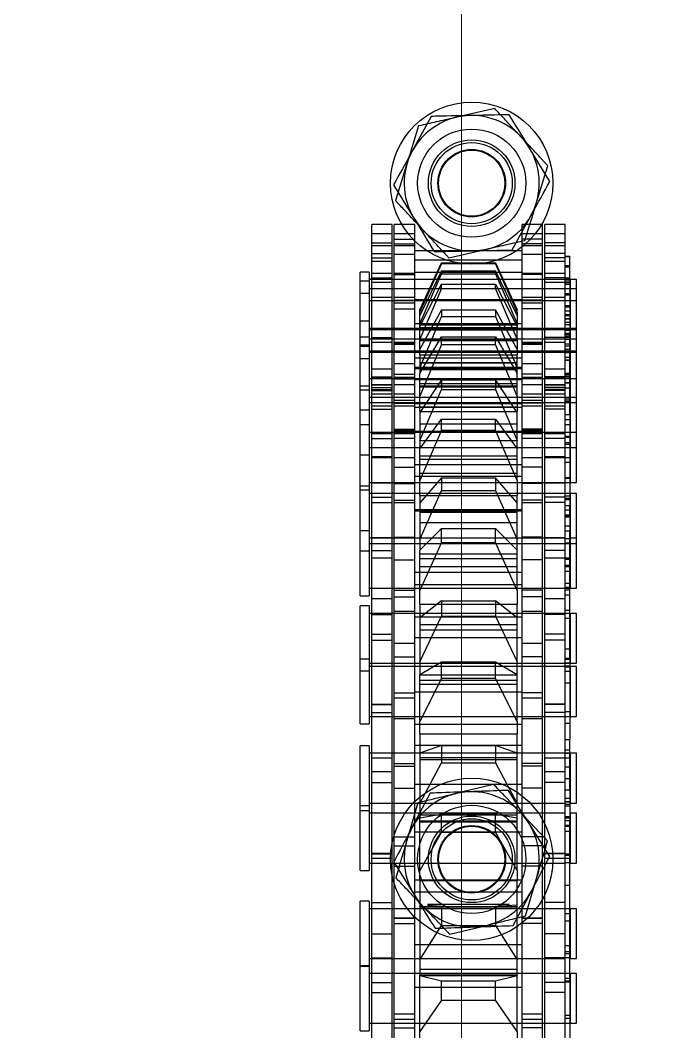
# Model space of a CAD drawing. Header units: metres. Extents: x 0 to 63075, y 0 to 44550.
# Drawn here: x 14536.9 to 14584.9, y 28958.5 to 29033.3 of the extents above; entities that cross this region are included whole.
import ezdxf

# ---------------------------------------------------------------- set-up
doc = ezdxf.new("R2010")
doc.units = ezdxf.units.M
doc.header["$LTSCALE"] = 75
for name, pattern in [('CENTER2', [28.575, 19.05, -3.175, 3.175, -3.175]), ('CENTERX2', [101.6, 63.5, -12.7, 12.7, -12.7]), ('HIDDEN2', [4.7625, 3.175, -1.5875])]:
    doc.linetypes.add(name, pattern=pattern)
for name, color, linetype in [('SC1', 7, 'CENTER2'), ('SDM', 7, 'Continuous'), ('SL1', 8, 'Continuous'), ('SL4', 4, 'Continuous'), ('ST1', 7, 'HIDDEN2')]:
    doc.layers.add(name, color=color, linetype=linetype)

# ---------------------------------------------------------------- blocks, each defined once
blk = doc.blocks.new('A$C29c634ac')
at = {"layer": 'SL1'}
for radius, start, end in [(1821.5, 111.633291, 68.366709), (1758, 110.233541, 69.766459), (1758, 110.234334, 69.765666), (1750, 110.330114, 69.669886)]:
    blk.add_arc((6310.008, 7583.117), radius, start, end, dxfattribs=at)
blk = doc.blocks.new('A$Ca53c419a')
at = {"layer": 'SL4'}
for p, q in [((4541.27, 246.53), (4538.823, 244.999)), ((4591.354, 246.532), (4588.885, 245.037)), ((4546.37, 243.822), (4543.82, 245.176)), ((4596.413, 243.751), (4593.884, 245.142)), ((4536.58, 237.698), (4539.13, 236.344)), ((4586.537, 237.769), (4589.066, 236.378)), ((4541.68, 234.99), (4544.127, 236.521)), ((4591.596, 234.988), (4594.065, 236.483))]:
    blk.add_line(p, q, dxfattribs=at)
for centre, start, end in [((4541.475, 240.76), 62.03191, 122.03191), ((4591.475, 240.76), 61.20288, 121.20288), ((4541.475, 240.76), 122.03191, 182.03191), ((4541.475, 240.76), 2.03191, 62.03191), ((4591.475, 240.76), 121.20288, 181.20288), ((4591.475, 240.76), 1.20288, 61.20288), ((4541.475, 240.76), 302.03191, 2.03191), ((4591.475, 240.76), 301.20288, 1.20288), ((4541.475, 240.76), 182.03191, 242.03191), ((4591.475, 240.76), 181.20288, 241.20288), ((4541.475, 240.76), 242.03191, 302.03191), ((4591.475, 240.76), 241.20288, 301.20288)]:
    blk.add_arc(centre, 5, start, end, dxfattribs=at)
for points, knots in [([(4543.82, 245.176), (4543.759, 245.208), (4542.898, 245.665), (4542.055, 246.113), (4541.27, 246.53)], [0, 0, 0, 0, 0.070201, 1, 1, 1, 1]), ([(4593.884, 245.142), (4593.824, 245.175), (4592.969, 245.644), (4592.132, 246.104), (4591.354, 246.532)], [0, 0, 0, 0, 0.070201, 1, 1, 1, 1]), ([(4538.823, 244.999), (4538.765, 244.962), (4537.939, 244.445), (4537.129, 243.939), (4536.376, 243.468)], [0, 0, 0, 0, 0.070201, 1, 1, 1, 1]), ([(4588.885, 245.037), (4588.826, 245.001), (4587.992, 244.496), (4587.175, 244.001), (4586.416, 243.541)], [0, 0, 0, 0, 0.070201, 1, 1, 1, 1]), ([(4536.376, 243.468), (4536.383, 243.269), (4536.416, 242.33), (4536.451, 241.353), (4536.478, 240.583)], [0, 0, 0, 0, 0.211001, 1, 1, 1, 1]), ([(4546.472, 240.937), (4546.445, 241.708), (4546.41, 242.685), (4546.377, 243.624), (4546.37, 243.822)], [0, 0, 0, 0, 0.788999, 1, 1, 1, 1]), ([(4586.416, 243.541), (4586.42, 243.343), (4586.439, 242.403), (4586.46, 241.426), (4586.476, 240.655)], [0, 0, 0, 0, 0.2110008, 1, 1, 1, 1]), ([(4596.474, 240.865), (4596.458, 241.636), (4596.437, 242.613), (4596.417, 243.553), (4596.413, 243.751)], [0, 0, 0, 0, 0.788999, 1, 1, 1, 1]), ([(4546.574, 238.052), (4546.548, 238.783), (4546.515, 239.735), (4546.48, 240.711), (4546.472, 240.937)], [0, 0, 0, 0, 0.768151, 1, 1, 1, 1]), ([(4596.534, 237.979), (4596.519, 238.71), (4596.499, 239.662), (4596.479, 240.639), (4596.474, 240.865)], [0, 0, 0, 0, 0.768151, 1, 1, 1, 1]), ([(4536.478, 240.583), (4536.486, 240.356), (4536.521, 239.38), (4536.555, 238.429), (4536.58, 237.698)], [0, 0, 0, 0, 0.231849, 1, 1, 1, 1]), ([(4586.476, 240.655), (4586.481, 240.429), (4586.501, 239.452), (4586.521, 238.5), (4586.537, 237.769)], [0, 0, 0, 0, 0.231849, 1, 1, 1, 1]), ([(4544.127, 236.521), (4544.185, 236.558), (4545.011, 237.075), (4545.821, 237.581), (4546.574, 238.052)], [0, 0, 0, 0, 0.070201, 1, 1, 1, 1]), ([(4594.065, 236.483), (4594.124, 236.519), (4594.958, 237.024), (4595.775, 237.519), (4596.534, 237.979)], [0, 0, 0, 0, 0.070201, 1, 1, 1, 1]), ([(4589.066, 236.378), (4589.126, 236.345), (4589.981, 235.876), (4590.818, 235.416), (4591.596, 234.988)], [0, 0, 0, 0, 0.070201, 1, 1, 1, 1]), ([(4539.13, 236.344), (4539.191, 236.312), (4540.052, 235.855), (4540.895, 235.407), (4541.68, 234.99)], [0, 0, 0, 0, 0.070201, 1, 1, 1, 1])]:
    blk.add_open_spline(points, degree=3, knots=knots, dxfattribs=at)
at = {"layer": 'ST1'}
for p, q in [((4528.798, 249), (4533.595, 249)), ((4528.798, 249), (4528.798, 248.342)), ((4533.595, 248.342), (4528.798, 248.342)), ((4529.352, 248.342), (4529.352, 233.843)), ((4533.042, 233.843), (4533.042, 248.342)), ((4533.585, 249), (4533.585, 248.342)), ((4533.595, 249), (4538.382, 249)), ((4533.595, 248.342), (4533.595, 249)), ((4538.382, 248.342), (4533.595, 248.342)), ((4534.138, 248.342), (4534.138, 233.843)), ((4537.828, 233.843), (4537.828, 248.342)), ((4538.382, 248.342), (4538.382, 249)), ((4540.646, 249), (4545.443, 249)), ((4540.646, 249), (4540.646, 248.342)), ((4545.443, 248.342), (4540.646, 248.342)), ((4541.2, 248.342), (4541.2, 233.843)), ((4544.89, 233.843), (4544.89, 248.342)), ((4545.078, 249), (4545.078, 248.342)), ((4545.443, 249), (4549.875, 249)), ((4545.443, 248.342), (4545.443, 249)), ((4549.875, 248.342), (4545.443, 248.342)), ((4545.632, 248.342), (4545.632, 233.843)), ((4549.322, 233.843), (4549.322, 248.342)), ((4549.875, 248.342), (4549.875, 249)), ((4551.487, 249), (4556.284, 249)), ((4551.487, 249), (4551.487, 248.342)), ((4556.284, 248.342), (4551.487, 248.342)), ((4552.041, 248.342), (4552.041, 233.843)), ((4555.422, 249), (4555.422, 248.342)), ((4555.731, 233.843), (4555.731, 248.342)), ((4555.975, 248.342), (4555.975, 233.843)), ((4556.284, 249), (4560.219, 249)), ((4556.284, 248.342), (4556.284, 249)), ((4560.219, 248.342), (4556.284, 248.342)), ((4559.665, 233.843), (4559.665, 248.342)), ((4560.219, 248.342), (4560.219, 249)), ((4560.973, 249), (4565.77, 249)), ((4560.973, 249), (4560.973, 248.342)), ((4565.77, 248.342), (4560.973, 248.342)), ((4561.526, 248.342), (4561.526, 233.843)), ((4564.284, 249), (4564.284, 248.342)), ((4564.837, 248.342), (4564.837, 233.843)), ((4565.216, 233.843), (4565.216, 248.342)), ((4565.77, 249), (4568.798, 249)), ((4565.77, 248.342), (4565.77, 249)), ((4568.798, 248.342), (4565.77, 248.342)), ((4568.527, 233.843), (4568.527, 248.342)), ((4568.798, 249), (4573.595, 249)), ((4568.798, 249), (4568.798, 248.342)), ((4573.595, 248.342), (4568.798, 248.342)), ((4569.081, 248.342), (4569.081, 249)), ((4569.351, 248.342), (4569.351, 233.843)), ((4571.379, 249), (4571.379, 248.342)), ((4571.932, 248.342), (4571.932, 233.843)), ((4573.041, 233.843), (4573.041, 248.342)), ((4573.595, 249), (4574.711, 249)), ((4573.595, 248.342), (4573.595, 249)), ((4574.711, 248.342), (4573.595, 248.342)), ((4574.711, 249), (4579.508, 249)), ((4574.711, 249), (4574.711, 248.342)), ((4579.508, 248.342), (4574.711, 248.342)), ((4575.264, 248.342), (4575.264, 233.843)), ((4575.622, 233.843), (4575.622, 248.342)), ((4576.176, 248.342), (4576.176, 249)), ((4576.479, 249), (4576.479, 248.342)), ((4577.033, 248.342), (4577.033, 233.843)), ((4578.522, 249), (4578.522, 248.342)), ((4578.954, 233.843), (4578.954, 248.342)), ((4579.076, 248.342), (4579.076, 233.843)), ((4579.421, 249), (4579.421, 248.342)), ((4579.508, 249), (4583.319, 249)), ((4579.508, 248.342), (4579.508, 249)), ((4583.319, 248.342), (4579.508, 248.342)), ((4579.974, 248.342), (4579.974, 233.843)), ((4580.109, 249), (4580.109, 248.342)), ((4580.663, 248.342), (4580.663, 233.843)), ((4580.723, 233.843), (4580.723, 248.342)), ((4581.276, 248.342), (4581.276, 249)), ((4582.766, 233.843), (4582.766, 248.342)), ((4583.319, 249), (4584.906, 249)), ((4583.319, 248.342), (4583.319, 249)), ((4584.906, 248.342), (4583.319, 248.342)), ((4583.664, 233.843), (4583.664, 248.342)), ((4584.218, 248.342), (4584.218, 249)), ((4584.353, 233.843), (4584.353, 248.342)), ((4584.906, 248.342), (4584.906, 249)), ((4525.277, 248.157), (4535.958, 248.157)), ((4529.352, 248.157), (4529.352, 246.637)), ((4531.631, 248.157), (4531.631, 246.637)), ((4532.359, 248.157), (4532.359, 246.637)), ((4533.042, 246.637), (4533.042, 248.157)), ((4534.138, 248.157), (4534.138, 246.637)), ((4534.199, 248.157), (4534.199, 246.637)), ((4535.958, 248.157), (4535.958, 246.637)), ((4535.958, 248.157), (4541.882, 248.157)), ((4537.828, 246.637), (4537.828, 248.157)), ((4538.283, 248.157), (4538.283, 246.637)), ((4541.2, 248.157), (4541.2, 246.637)), ((4541.557, 248.157), (4541.557, 246.637)), ((4541.882, 248.157), (4541.882, 246.637)), ((4541.882, 248.157), (4548.965, 248.157)), ((4541.903, 246.637), (4541.903, 248.157)), ((4544.89, 246.637), (4544.89, 248.157)), ((4545.632, 248.157), (4545.632, 246.637)), ((4547.164, 248.157), (4547.164, 246.637)), ((4547.966, 248.157), (4547.966, 246.637)), ((4548.965, 248.157), (4559.579, 248.157)), ((4548.965, 246.637), (4548.965, 248.157)), ((4549.322, 246.637), (4549.322, 248.157)), ((4552.041, 248.157), (4552.041, 246.637)), ((4552.335, 248.157), (4552.335, 246.637)), ((4552.934, 248.157), (4552.934, 246.637)), ((4552.962, 248.157), (4552.962, 246.637)), ((4555.731, 246.637), (4555.731, 248.157)), ((4555.975, 248.157), (4555.975, 246.637)), ((4557.677, 248.157), (4557.677, 246.637)), ((4558.134, 248.157), (4558.134, 246.637)), ((4559.579, 248.157), (4559.579, 246.637)), ((4559.579, 248.157), (4564.322, 248.157)), ((4559.665, 246.637), (4559.665, 248.157)), ((4560.762, 248.157), (4560.762, 246.637)), ((4561.526, 248.157), (4561.526, 246.637)), ((4563.74, 246.637), (4563.74, 248.157)), ((4564.312, 248.157), (4564.312, 246.637)), ((4564.322, 248.157), (4564.322, 246.637)), ((4564.322, 248.157), (4569.291, 248.157)), ((4564.837, 248.157), (4564.837, 246.637)), ((4565.216, 246.637), (4565.216, 248.157)), ((4565.276, 248.157), (4565.276, 246.637)), ((4567.86, 248.157), (4567.86, 246.637)), ((4568.253, 248.157), (4568.253, 246.637)), ((4568.527, 246.637), (4568.527, 248.157)), ((4569.291, 248.157), (4577.116, 248.157)), ((4569.291, 246.637), (4569.291, 248.157)), ((4569.351, 248.157), (4569.351, 246.637)), ((4571.189, 248.157), (4571.189, 246.637)), ((4571.209, 248.157), (4571.209, 246.637)), ((4571.229, 246.637), (4571.229, 248.157)), ((4571.932, 248.157), (4571.932, 246.637)), ((4572.6, 248.157), (4572.6, 246.637)), ((4572.958, 248.157), (4572.958, 246.637)), ((4573.041, 246.637), (4573.041, 248.157)), ((4574.753, 248.157), (4574.753, 246.637)), ((4575.001, 248.157), (4575.001, 246.637)), ((4575.264, 248.157), (4575.264, 246.637)), ((4575.622, 246.637), (4575.622, 248.157)), ((4575.899, 248.157), (4575.899, 246.637)), ((4576.148, 248.157), (4576.148, 246.637)), ((4576.223, 248.157), (4576.223, 246.637)), ((4576.36, 248.157), (4576.36, 246.637)), ((4576.547, 246.637), (4576.547, 248.157)), ((4576.588, 248.157), (4576.588, 246.637)), ((4577.033, 248.157), (4577.033, 246.637)), ((4577.077, 248.157), (4577.077, 246.637)), ((4577.096, 248.157), (4577.096, 246.637)), ((4577.116, 248.157), (4580.053, 248.157)), ((4577.116, 246.637), (4577.116, 248.157)), ((4577.154, 248.157), (4577.154, 246.637)), ((4577.719, 246.637), (4577.719, 248.157)), ((4578.954, 246.637), (4578.954, 248.157)), ((4579.076, 248.157), (4579.076, 246.637)), ((4579.697, 246.637), (4579.697, 248.157)), ((4579.974, 248.157), (4579.974, 246.637)), ((4580.053, 248.157), (4580.053, 246.637)), ((4580.053, 248.157), (4583.029, 248.157)), ((4580.663, 248.157), (4580.663, 246.637)), ((4580.723, 246.637), (4580.723, 248.157)), ((4582.766, 246.637), (4582.766, 248.157)), ((4583.029, 248.157), (4586.841, 248.157)), ((4583.029, 246.637), (4583.029, 248.157)), ((4583.664, 246.637), (4583.664, 248.157)), ((4584.15, 248.157), (4584.15, 246.637)), ((4584.353, 246.637), (4584.353, 248.157)), ((4584.474, 248.157), (4584.474, 246.637)), ((4584.798, 246.637), (4584.798, 248.157)), ((4585.709, 248.157), (4585.709, 246.637)), ((4585.945, 248.157), (4585.945, 246.637)), ((4586.275, 248.157), (4586.275, 246.637)), ((4586.841, 248.157), (4587.068, 248.157)), ((4586.841, 246.637), (4586.841, 248.157)), ((4587.068, 248.157), (4587.068, 246.637)), ((4587.068, 248.157), (4588.428, 248.157)), ((4587.739, 246.637), (4587.739, 248.157)), ((4588.428, 246.637), (4588.428, 248.157)), ((4522.779, 246.485), (4529.016, 246.485)), ((4525.277, 246.637), (4535.958, 246.637)), ((4529.016, 246.485), (4529.016, 244.965)), ((4529.016, 246.485), (4537.117, 246.485)), ((4529.352, 246.485), (4529.352, 244.965)), ((4529.63, 244.965), (4529.63, 246.485)), ((4530.063, 246.485), (4530.063, 244.965)), ((4533.042, 244.965), (4533.042, 246.485)), ((4534.138, 246.485), (4534.138, 244.965)), ((4535.958, 246.637), (4541.882, 246.637)), ((4536.731, 246.485), (4536.731, 244.965)), ((4537.117, 244.965), (4537.117, 246.485)), ((4537.125, 246.485), (4548.358, 246.485)), ((4537.125, 246.485), (4537.125, 244.965)), ((4537.828, 244.965), (4537.828, 246.485)), ((4540.983, 246.485), (4540.983, 244.965)), ((4541.2, 246.485), (4541.2, 244.965)), ((4541.882, 246.637), (4548.965, 246.637)), ((4542.478, 246.485), (4542.478, 244.965)), ((4543.152, 246.485), (4543.152, 244.965)), ((4544.89, 244.965), (4544.89, 246.485)), ((4545.632, 246.485), (4545.632, 244.965)), ((4546.729, 246.485), (4546.729, 244.965)), ((4548.358, 246.485), (4548.358, 244.965)), ((4548.358, 246.485), (4553.778, 246.485)), ((4548.573, 246.485), (4548.573, 244.965)), ((4548.965, 246.637), (4559.579, 246.637)), ((4549.322, 244.965), (4549.322, 246.485)), ((4551.9, 246.485), (4551.9, 244.965)), ((4552.041, 246.485), (4552.041, 244.965)), ((4553.397, 244.965), (4553.397, 246.485)), ((4553.778, 246.485), (4553.778, 244.965)), ((4553.778, 246.485), (4559.806, 246.485)), ((4555.731, 244.965), (4555.731, 246.485)), ((4555.975, 246.485), (4555.975, 244.965)), ((4556.457, 246.485), (4556.457, 244.965)), ((4557.451, 246.485), (4557.451, 244.965)), ((4559.579, 246.637), (4564.322, 246.637)), ((4559.665, 244.965), (4559.665, 246.485)), ((4559.806, 246.485), (4569.263, 246.485)), ((4559.806, 244.965), (4559.806, 246.485)), ((4560.888, 246.485), (4560.888, 244.965)), ((4561.392, 246.485), (4561.392, 244.965)), ((4561.526, 246.485), (4561.526, 244.965)), ((4563.615, 246.485), (4563.615, 244.965)), ((4564.322, 246.637), (4569.291, 246.637)), ((4564.837, 246.485), (4564.837, 244.965)), ((4565.216, 244.965), (4565.216, 246.485)), ((4565.304, 246.485), (4565.304, 244.965)), ((4567.857, 246.485), (4567.857, 244.965)), ((4568.046, 246.485), (4568.046, 244.965)), ((4568.527, 244.965), (4568.527, 246.485)), ((4569.263, 246.485), (4569.263, 244.965)), ((4569.263, 246.485), (4573.175, 246.485)), ((4569.291, 246.637), (4577.116, 246.637)), ((4569.351, 246.485), (4569.351, 244.965)), ((4570.477, 246.485), (4570.477, 244.965)), ((4571.189, 246.485), (4571.189, 244.965)), ((4571.932, 246.485), (4571.932, 244.965)), ((4572.602, 244.965), (4572.602, 246.485)), ((4572.958, 246.485), (4572.958, 244.965)), ((4573.027, 246.485), (4573.027, 244.965)), ((4573.041, 244.965), (4573.041, 246.485)), ((4573.096, 244.965), (4573.096, 246.485)), ((4573.175, 246.485), (4573.175, 244.965)), ((4573.175, 246.485), (4577.116, 246.485)), ((4573.296, 246.485), (4573.296, 244.965)), ((4575.001, 246.485), (4575.001, 244.965)), ((4575.202, 246.485), (4575.202, 244.965)), ((4575.264, 246.485), (4575.264, 244.965)), ((4575.403, 244.965), (4575.403, 246.485)), ((4575.622, 244.965), (4575.622, 246.485)), ((4575.899, 246.485), (4575.899, 244.965)), ((4576.588, 246.485), (4576.588, 244.965)), ((4577.002, 246.485), (4577.002, 244.965)), ((4577.033, 246.485), (4577.033, 244.965)), ((4577.116, 246.637), (4580.053, 246.637)), ((4577.116, 246.485), (4583.029, 246.485)), ((4577.116, 244.965), (4577.116, 246.485)), ((4577.346, 246.485), (4577.346, 244.965)), ((4578.105, 244.965), (4578.105, 246.485)), ((4578.954, 244.965), (4578.954, 246.485)), ((4579.076, 246.485), (4579.076, 244.965)), ((4579.56, 246.485), (4579.56, 244.965)), ((4579.628, 246.485), (4579.628, 244.965)), ((4579.697, 244.965), (4579.697, 246.485)), ((4579.974, 246.485), (4579.974, 244.965)), ((4580.053, 246.637), (4583.029, 246.637)), ((4580.663, 246.485), (4580.663, 244.965)), ((4580.723, 244.965), (4580.723, 246.485)), ((4582.179, 246.485), (4582.179, 244.965)), ((4582.628, 246.485), (4582.628, 244.965)), ((4582.766, 244.965), (4582.766, 246.485)), ((4582.828, 246.485), (4582.828, 244.965)), ((4583.029, 246.637), (4586.841, 246.637)), ((4583.029, 246.485), (4584.734, 246.485)), ((4583.029, 244.965), (4583.029, 246.485)), ((4583.664, 244.965), (4583.664, 246.485)), ((4584.353, 244.965), (4584.353, 246.485)), ((4584.734, 246.485), (4584.734, 244.965)), ((4584.734, 246.485), (4586.841, 246.485)), ((4584.798, 244.965), (4584.798, 246.485)), ((4586.222, 246.485), (4586.222, 244.965)), ((4586.841, 246.637), (4587.068, 246.637)), ((4586.841, 246.485), (4588.428, 246.485)), ((4586.841, 244.965), (4586.841, 246.485)), ((4586.981, 246.485), (4586.981, 244.965)), ((4587.068, 246.637), (4588.428, 246.637)), ((4587.325, 246.485), (4587.325, 244.965)), ((4587.739, 244.965), (4587.739, 246.485)), ((4588.428, 244.965), (4588.428, 246.485)), ((4545.651, 244.747), (4542.88, 245.558)), ((4595.708, 244.686), (4592.95, 245.538)), ((4522.779, 244.965), (4529.016, 244.965)), ((4528.147, 244.6), (4528.74, 244.6)), ((4531.055, 243), (4528.74, 244.6)), ((4528.74, 244.6), (4532.898, 244.6)), ((4529.016, 244.965), (4537.117, 244.965)), ((4529.352, 244.965), (4529.352, 237.035)), ((4532.023, 244.965), (4532.023, 237.035)), ((4532.898, 244.6), (4532.499, 243)), ((4532.882, 244.6), (4532.882, 237.4)), ((4532.898, 244.6), (4532.9, 244.6)), ((4539.902, 244.6), (4532.9, 244.6)), ((4532.9, 237.4), (4532.9, 244.6)), ((4533.042, 237.035), (4533.042, 244.965)), ((4533.366, 244.6), (4533.366, 237.4)), ((4534.035, 244.6), (4536.58, 243)), ((4534.138, 244.965), (4534.138, 237.035)), ((4535.157, 237.035), (4535.157, 244.965)), ((4537.125, 244.965), (4548.358, 244.965)), ((4537.828, 237.035), (4537.828, 244.965)), ((4537.965, 244.6), (4537.965, 237.4)), ((4537.982, 244.6), (4537.982, 237.4)), ((4539.085, 244.965), (4539.085, 237.035)), ((4539.902, 244.6), (4539.902, 237.4)), ((4539.902, 244.6), (4540.663, 244.6)), ((4539.943, 237.035), (4539.943, 244.965)), ((4543.48, 243), (4540.663, 244.6)), ((4540.663, 244.6), (4544.545, 244.6)), ((4541.2, 244.965), (4541.2, 237.035)), ((4543.517, 244.965), (4543.517, 237.035)), ((4544.247, 244.6), (4544.247, 237.4)), ((4544.322, 244.6), (4544.322, 237.4)), ((4544.545, 244.6), (4544.741, 243.49)), ((4550.751, 244.6), (4544.545, 244.6)), ((4544.771, 244.6), (4544.771, 237.4)), ((4544.89, 237.035), (4544.89, 244.965)), ((4545.598, 244.6), (4548.606, 243)), ((4545.632, 244.965), (4545.632, 237.035)), ((4547.005, 237.035), (4547.005, 244.965)), ((4548.358, 244.965), (4553.778, 244.965)), ((4548.861, 244.6), (4548.861, 237.4)), ((4549.009, 244.6), (4549.009, 237.4)), ((4549.898, 243), (4549.32, 244.6)), ((4549.322, 237.035), (4549.322, 244.965)), ((4549.926, 244.965), (4549.926, 237.035)), ((4550.751, 244.6), (4550.751, 237.4)), ((4550.751, 244.6), (4551.656, 244.6)), ((4551.437, 237.035), (4551.437, 244.965)), ((4554.883, 243), (4551.656, 244.6)), ((4551.656, 244.6), (4555.137, 244.6)), ((4552.041, 244.965), (4552.041, 237.035)), ((4553.778, 244.965), (4559.806, 244.965)), ((4553.86, 244.965), (4553.86, 237.035)), ((4554.439, 244.6), (4554.439, 237.4)), ((4554.715, 244.6), (4554.715, 237.4)), ((4555.113, 244.6), (4555.113, 237.4)), ((4555.137, 244.6), (4556.092, 243)), ((4560.345, 244.6), (4555.137, 244.6)), ((4555.731, 237.035), (4555.731, 244.965)), ((4555.975, 244.965), (4555.975, 237.035)), ((4556.072, 244.6), (4559.446, 243)), ((4557.846, 237.035), (4557.846, 244.965)), ((4558.435, 244.6), (4558.435, 237.4)), ((4558.836, 244.6), (4558.836, 237.4)), ((4560.582, 243), (4559.342, 244.6)), ((4559.411, 244.965), (4559.411, 237.035)), ((4559.665, 237.035), (4559.665, 244.965)), ((4559.806, 244.965), (4569.263, 244.965)), ((4560.345, 244.6), (4560.345, 237.4)), ((4560.345, 244.6), (4561.366, 244.6)), ((4564.899, 243), (4561.366, 244.6)), ((4561.366, 244.6), (4564.333, 244.6)), ((4561.526, 244.965), (4561.526, 237.035)), ((4561.78, 237.035), (4561.78, 244.965)), ((4562.722, 244.965), (4562.722, 237.035)), ((4563.129, 244.6), (4563.129, 237.4)), ((4563.725, 244.6), (4563.725, 237.4)), ((4564.06, 244.6), (4564.06, 237.4)), ((4564.333, 244.6), (4565.929, 243)), ((4568.376, 244.6), (4564.333, 244.6)), ((4564.837, 244.965), (4564.837, 237.035)), ((4565.12, 244.6), (4568.753, 243)), ((4565.216, 237.035), (4565.216, 244.965)), ((4566.378, 244.6), (4566.378, 237.4)), ((4567.149, 244.6), (4567.149, 237.4)), ((4567.236, 244.965), (4567.236, 237.035)), ((4567.331, 237.035), (4567.331, 244.965)), ((4569.694, 243), (4567.833, 244.6)), ((4568.376, 244.6), (4568.376, 237.4)), ((4568.376, 244.6), (4569.479, 244.6)), ((4568.527, 237.035), (4568.527, 244.965)), ((4569.263, 244.965), (4573.175, 244.965)), ((4569.351, 244.965), (4569.351, 237.035)), ((4573.206, 243), (4569.479, 244.6)), ((4569.479, 244.6), (4571.838, 244.6)), ((4569.817, 244.965), (4569.817, 237.035)), ((4570.037, 244.6), (4570.037, 237.4)), ((4570.642, 237.035), (4570.642, 244.965)), ((4571.063, 244.6), (4571.063, 237.4)), ((4571.325, 244.6), (4571.325, 237.4)), ((4571.838, 244.6), (4574.025, 243)), ((4574.586, 244.6), (4571.838, 244.6)), ((4571.932, 244.965), (4571.932, 237.035)), ((4572.436, 244.6), (4572.436, 237.4)), ((4572.452, 244.6), (4576.226, 243)), ((4573.041, 237.035), (4573.041, 244.965)), ((4573.149, 244.965), (4573.149, 237.035)), ((4573.175, 244.965), (4577.116, 244.965)), ((4573.681, 244.6), (4573.681, 237.4)), ((4576.944, 243), (4574.521, 244.6)), ((4574.586, 244.6), (4574.586, 237.4)), ((4574.586, 244.6), (4575.736, 244.6)), ((4574.918, 244.965), (4574.918, 237.035)), ((4574.943, 244.6), (4574.943, 237.4)), ((4575.156, 237.035), (4575.156, 244.965)), ((4575.264, 244.965), (4575.264, 237.035)), ((4575.622, 237.035), (4575.622, 244.965)), ((4579.536, 243), (4575.736, 244.6)), ((4575.736, 244.6), (4577.411, 244.6)), ((4576.414, 244.6), (4576.414, 237.4)), ((4576.494, 244.6), (4576.494, 237.4)), ((4576.673, 244.6), (4576.673, 237.4)), ((4576.961, 244.965), (4576.961, 237.035)), ((4577.033, 244.965), (4577.033, 237.035)), ((4577.116, 244.965), (4583.029, 244.965)), ((4577.411, 244.6), (4580.117, 243)), ((4578.776, 244.6), (4577.411, 244.6)), ((4577.687, 244.6), (4577.687, 237.4)), ((4577.737, 237.035), (4577.737, 244.965)), ((4577.831, 244.6), (4581.625, 243)), ((4577.859, 244.965), (4577.859, 237.035)), ((4578.183, 244.6), (4578.183, 237.4)), ((4578.22, 244.6), (4578.22, 237.4)), ((4578.548, 244.965), (4578.548, 237.035)), ((4578.776, 244.6), (4578.776, 237.4)), ((4578.776, 244.6), (4579.934, 244.6)), ((4578.954, 237.035), (4578.954, 244.965)), ((4579.076, 244.965), (4579.076, 237.035)), ((4582.097, 243), (4579.19, 244.6)), ((4579.843, 244.6), (4579.843, 237.4)), ((4583.686, 243), (4579.934, 244.6)), ((4579.934, 244.6), (4580.872, 244.6)), ((4579.934, 244.6), (4579.934, 237.4)), ((4579.974, 244.965), (4579.974, 237.035)), ((4580.622, 244.6), (4580.622, 237.4)), ((4580.663, 244.965), (4580.663, 237.035)), ((4580.723, 237.035), (4580.723, 244.965)), ((4580.809, 244.6), (4580.809, 237.4)), ((4580.809, 244.6), (4581.941, 244.6)), ((4580.872, 244.6), (4584.011, 243)), ((4581.002, 244.6), (4581.002, 237.4)), ((4581.069, 237.035), (4581.069, 244.965)), ((4581.085, 244.6), (4584.777, 243)), ((4584.987, 243), (4581.69, 244.6)), ((4585.523, 243), (4581.941, 244.6)), ((4581.941, 244.6), (4582.11, 244.6)), ((4582.11, 244.6), (4585.581, 243)), ((4582.766, 237.035), (4582.766, 244.965)), ((4582.838, 237.035), (4582.838, 244.965)), ((4583.029, 244.965), (4584.734, 244.965)), ((4583.664, 237.035), (4583.664, 244.965)), ((4584.353, 237.035), (4584.353, 244.965)), ((4584.734, 244.965), (4586.841, 244.965)), ((4584.881, 237.035), (4584.881, 244.965)), ((4585.779, 237.035), (4585.779, 244.965)), ((4586.468, 237.035), (4586.468, 244.965)), ((4586.841, 244.965), (4588.428, 244.965)), ((4537.987, 243), (4538.053, 244.036)), ((4538.132, 237.964), (4538.132, 244.036)), ((4544.802, 243.146), (4544.827, 243)), ((4544.83, 238.854), (4544.83, 243.146)), ((4531.055, 243), (4531.055, 239)), ((4531.055, 243), (4532.499, 243)), ((4532.499, 243), (4532.499, 239)), ((4535.934, 242.383), (4536.617, 239.578)), ((4536.58, 243), (4536.58, 239)), ((4537.987, 243), (4536.58, 243)), ((4537.987, 243), (4537.987, 239)), ((4543.48, 243), (4543.48, 239)), ((4543.48, 243), (4544.827, 243)), ((4544.827, 243), (4544.827, 239)), ((4548.606, 243), (4548.606, 239)), ((4549.898, 243), (4548.606, 243)), ((4549.898, 243), (4549.898, 239)), ((4554.883, 243), (4554.883, 239)), ((4554.883, 243), (4556.092, 243)), ((4556.092, 243), (4556.092, 239)), ((4559.446, 243), (4559.446, 239)), ((4560.582, 243), (4559.446, 243)), ((4560.582, 243), (4560.582, 239)), ((4564.899, 243), (4564.899, 239)), ((4564.899, 243), (4565.929, 243)), ((4565.929, 243), (4565.929, 239)), ((4568.753, 243), (4568.753, 239)), ((4569.694, 243), (4568.753, 243)), ((4569.694, 243), (4569.694, 239)), ((4573.206, 243), (4573.206, 239)), ((4573.206, 243), (4574.025, 243)), ((4574.025, 243), (4574.025, 239)), ((4576.944, 243), (4576.226, 243)), ((4576.226, 243), (4576.226, 239)), ((4576.944, 243), (4576.944, 239)), ((4579.536, 243), (4579.536, 239)), ((4579.536, 243), (4580.117, 243)), ((4580.117, 243), (4580.117, 239)), ((4582.097, 243), (4581.625, 243)), ((4581.625, 243), (4581.625, 239)), ((4582.097, 243), (4582.097, 239)), ((4583.686, 243), (4583.686, 239)), ((4583.686, 243), (4584.011, 243)), ((4584.011, 243), (4584.011, 239)), ((4584.987, 243), (4584.777, 243)), ((4584.777, 243), (4584.777, 239)), ((4584.987, 243), (4584.987, 239)), ((4585.523, 243), (4585.523, 239)), ((4585.523, 243), (4585.581, 243)), ((4585.581, 243), (4585.581, 239)), ((4585.958, 242.463), (4586.6, 239.648)), ((4547.016, 239.137), (4546.333, 241.942)), ((4596.992, 239.057), (4596.35, 241.872)), ((4528.74, 237.4), (4531.055, 239)), ((4531.055, 239), (4532.499, 239)), ((4532.499, 239), (4532.898, 237.4)), ((4536.58, 239), (4534.035, 237.4)), ((4537.987, 239), (4536.58, 239)), ((4538.089, 237.4), (4537.987, 239)), ((4540.663, 237.4), (4543.48, 239)), ((4543.48, 239), (4544.827, 239)), ((4544.827, 239), (4544.802, 238.854)), ((4548.606, 239), (4545.598, 237.4)), ((4549.898, 239), (4548.606, 239)), ((4549.32, 237.4), (4549.898, 239)), ((4551.656, 237.4), (4554.883, 239)), ((4554.883, 239), (4556.092, 239)), ((4556.092, 239), (4555.137, 237.4)), ((4559.446, 239), (4556.072, 237.4)), ((4559.342, 237.4), (4560.582, 239)), ((4560.582, 239), (4559.446, 239)), ((4561.366, 237.4), (4564.899, 239)), ((4565.929, 239), (4564.333, 237.4)), ((4564.899, 239), (4565.929, 239)), ((4568.753, 239), (4565.12, 237.4)), ((4567.833, 237.4), (4569.694, 239)), ((4569.694, 239), (4568.753, 239)), ((4569.479, 237.4), (4573.206, 239)), ((4574.025, 239), (4571.838, 237.4)), ((4576.226, 239), (4572.452, 237.4)), ((4573.206, 239), (4574.025, 239)), ((4574.521, 237.4), (4576.944, 239)), ((4575.736, 237.4), (4579.536, 239)), ((4576.944, 239), (4576.226, 239)), ((4580.117, 239), (4577.411, 237.4)), ((4581.625, 239), (4577.831, 237.4)), ((4579.19, 237.4), (4582.097, 239)), ((4579.536, 239), (4580.117, 239)), ((4579.934, 237.4), (4583.686, 239)), ((4584.011, 239), (4580.872, 237.4)), ((4584.777, 239), (4581.085, 237.4)), ((4582.097, 239), (4581.625, 239)), ((4581.69, 237.4), (4584.987, 239)), ((4581.941, 237.4), (4585.523, 239)), ((4585.581, 239), (4582.11, 237.4)), ((4583.686, 239), (4584.011, 239)), ((4584.987, 239), (4584.777, 239)), ((4585.523, 239), (4585.581, 239)), ((4544.741, 238.51), (4544.545, 237.4)), ((4528.74, 237.4), (4528.147, 237.4)), ((4528.74, 237.4), (4532.898, 237.4)), ((4532.9, 237.4), (4532.898, 237.4)), ((4532.9, 237.4), (4539.902, 237.4)), ((4540.663, 237.4), (4539.902, 237.4)), ((4540.663, 237.4), (4544.545, 237.4)), ((4544.545, 237.4), (4550.751, 237.4)), ((4551.656, 237.4), (4550.751, 237.4)), ((4551.656, 237.4), (4555.137, 237.4)), ((4555.137, 237.4), (4560.345, 237.4)), ((4561.366, 237.4), (4560.345, 237.4)), ((4561.366, 237.4), (4564.333, 237.4)), ((4564.333, 237.4), (4568.376, 237.4)), ((4569.479, 237.4), (4568.376, 237.4)), ((4569.479, 237.4), (4571.838, 237.4)), ((4571.838, 237.4), (4574.586, 237.4)), ((4575.736, 237.4), (4574.586, 237.4)), ((4575.736, 237.4), (4577.411, 237.4)), ((4577.411, 237.4), (4578.776, 237.4)), ((4579.934, 237.4), (4578.776, 237.4)), ((4579.934, 237.4), (4580.872, 237.4)), ((4581.941, 237.4), (4580.809, 237.4)), ((4581.941, 237.4), (4582.11, 237.4)), ((4522.779, 237.035), (4529.016, 237.035)), ((4529.016, 235.515), (4529.016, 237.035)), ((4529.016, 237.035), (4537.117, 237.035)), ((4529.352, 237.035), (4529.352, 235.515)), ((4529.63, 235.515), (4529.63, 237.035)), ((4530.063, 237.035), (4530.063, 235.515)), ((4533.042, 235.515), (4533.042, 237.035)), ((4534.138, 237.035), (4534.138, 235.515)), ((4536.731, 235.515), (4536.731, 237.035)), ((4537.117, 235.515), (4537.117, 237.035)), ((4537.125, 237.035), (4548.358, 237.035)), ((4537.125, 237.035), (4537.125, 235.515)), ((4537.299, 236.773), (4540.07, 235.962)), ((4537.828, 235.515), (4537.828, 237.035)), ((4540.983, 235.515), (4540.983, 237.035)), ((4541.2, 237.035), (4541.2, 235.515)), ((4542.478, 235.515), (4542.478, 237.035)), ((4543.152, 235.515), (4543.152, 237.035)), ((4544.89, 235.515), (4544.89, 237.035)), ((4545.632, 237.035), (4545.632, 235.515)), ((4546.729, 235.515), (4546.729, 237.035)), ((4548.358, 235.515), (4548.358, 237.035)), ((4548.358, 237.035), (4553.778, 237.035)), ((4548.573, 235.515), (4548.573, 237.035)), ((4549.322, 235.515), (4549.322, 237.035)), ((4551.9, 237.035), (4551.9, 235.515)), ((4552.041, 237.035), (4552.041, 235.515)), ((4553.397, 235.515), (4553.397, 237.035)), ((4553.778, 235.515), (4553.778, 237.035)), ((4553.778, 237.035), (4559.806, 237.035)), ((4555.731, 235.515), (4555.731, 237.035)), ((4555.975, 237.035), (4555.975, 235.515)), ((4556.457, 235.515), (4556.457, 237.035)), ((4557.451, 237.035), (4557.451, 235.515)), ((4559.665, 235.515), (4559.665, 237.035)), ((4559.806, 237.035), (4569.263, 237.035)), ((4559.806, 235.515), (4559.806, 237.035)), ((4560.888, 235.515), (4560.888, 237.035)), ((4561.392, 235.515), (4561.392, 237.035)), ((4561.526, 237.035), (4561.526, 235.515)), ((4563.615, 235.515), (4563.615, 237.035)), ((4564.837, 237.035), (4564.837, 235.515)), ((4565.216, 235.515), (4565.216, 237.035)), ((4565.304, 235.515), (4565.304, 237.035)), ((4567.857, 237.035), (4567.857, 235.515)), ((4568.046, 235.515), (4568.046, 237.035)), ((4568.527, 235.515), (4568.527, 237.035)), ((4569.263, 235.515), (4569.263, 237.035)), ((4569.263, 237.035), (4573.175, 237.035)), ((4569.351, 237.035), (4569.351, 235.515)), ((4570.477, 235.515), (4570.477, 237.035)), ((4571.189, 237.035), (4571.189, 235.515)), ((4571.932, 237.035), (4571.932, 235.515)), ((4572.602, 235.515), (4572.602, 237.035)), ((4572.958, 237.035), (4572.958, 235.515)), ((4573.027, 235.515), (4573.027, 237.035)), ((4573.041, 235.515), (4573.041, 237.035)), ((4573.096, 235.515), (4573.096, 237.035)), ((4573.175, 235.515), (4573.175, 237.035)), ((4573.175, 237.035), (4577.116, 237.035)), ((4573.296, 235.515), (4573.296, 237.035)), ((4575.001, 237.035), (4575.001, 235.515)), ((4575.202, 235.515), (4575.202, 237.035)), ((4575.264, 237.035), (4575.264, 235.515)), ((4575.403, 235.515), (4575.403, 237.035)), ((4575.622, 235.515), (4575.622, 237.035)), ((4575.899, 237.035), (4575.899, 235.515)), ((4576.588, 237.035), (4576.588, 235.515)), ((4577.002, 235.515), (4577.002, 237.035)), ((4577.033, 237.035), (4577.033, 235.515)), ((4577.116, 237.035), (4583.029, 237.035)), ((4577.116, 235.515), (4577.116, 237.035)), ((4577.346, 235.515), (4577.346, 237.035)), ((4578.105, 235.515), (4578.105, 237.035)), ((4578.954, 235.515), (4578.954, 237.035)), ((4579.076, 237.035), (4579.076, 235.515)), ((4579.56, 237.035), (4579.56, 235.515)), ((4579.628, 235.515), (4579.628, 237.035)), ((4579.697, 235.515), (4579.697, 237.035)), ((4579.974, 237.035), (4579.974, 235.515)), ((4580.663, 237.035), (4580.663, 235.515)), ((4580.723, 235.515), (4580.723, 237.035)), ((4582.179, 235.515), (4582.179, 237.035)), ((4582.628, 237.035), (4582.628, 235.515)), ((4582.766, 235.515), (4582.766, 237.035)), ((4582.828, 235.515), (4582.828, 237.035)), ((4583.029, 237.035), (4584.734, 237.035)), ((4583.029, 235.515), (4583.029, 237.035)), ((4583.664, 235.515), (4583.664, 237.035)), ((4584.353, 235.515), (4584.353, 237.035)), ((4584.734, 235.515), (4584.734, 237.035)), ((4584.734, 237.035), (4586.841, 237.035)), ((4584.798, 235.515), (4584.798, 237.035)), ((4586.222, 237.035), (4586.222, 235.515)), ((4586.771, 237.035), (4588.428, 237.035)), ((4586.841, 235.515), (4586.841, 237.035)), ((4586.981, 235.515), (4586.981, 237.035)), ((4587.242, 236.834), (4590, 235.982)), ((4587.325, 235.515), (4587.325, 237.035)), ((4587.739, 235.515), (4587.739, 237.035)), ((4588.428, 235.515), (4588.428, 237.035)), ((4522.779, 235.515), (4529.016, 235.515)), ((4525.277, 235.363), (4535.958, 235.363)), ((4529.016, 235.515), (4537.117, 235.515)), ((4529.352, 235.363), (4529.352, 233.511)), ((4531.631, 233.843), (4531.631, 235.363)), ((4532.359, 233.843), (4532.359, 235.363)), ((4533.042, 233.843), (4533.042, 235.363)), ((4534.138, 235.363), (4534.138, 233.843)), ((4534.199, 233.843), (4534.199, 235.363)), ((4535.958, 233.843), (4535.958, 235.363)), ((4535.958, 235.363), (4541.882, 235.363)), ((4537.125, 235.515), (4548.358, 235.515)), ((4537.828, 233.511), (4537.828, 235.363)), ((4538.283, 233.843), (4538.283, 235.363)), ((4541.2, 235.363), (4541.2, 233.843)), ((4541.557, 235.363), (4541.557, 233.843)), ((4541.882, 233.843), (4541.882, 235.363)), ((4541.882, 235.363), (4548.965, 235.363)), ((4541.903, 233.843), (4541.903, 235.363)), ((4544.89, 233.843), (4544.89, 235.363)), ((4545.632, 235.363), (4545.632, 233.843)), ((4547.164, 233.843), (4547.164, 235.363)), ((4547.966, 235.363), (4547.966, 233.843)), ((4548.358, 235.515), (4553.778, 235.515)), ((4548.965, 235.363), (4559.579, 235.363)), ((4548.965, 233.843), (4548.965, 235.363)), ((4549.322, 233.511), (4549.322, 235.363)), ((4552.041, 235.363), (4552.041, 233.511)), ((4552.335, 233.843), (4552.335, 235.363)), ((4552.934, 233.843), (4552.934, 235.363)), ((4552.962, 233.843), (4552.962, 235.363)), ((4553.778, 235.515), (4559.806, 235.515)), ((4555.731, 233.511), (4555.731, 235.363)), ((4555.975, 235.363), (4555.975, 233.511)), ((4557.677, 233.843), (4557.677, 235.363)), ((4558.134, 233.843), (4558.134, 235.363)), ((4559.579, 233.843), (4559.579, 235.363)), ((4559.579, 235.363), (4564.322, 235.363)), ((4559.665, 233.511), (4559.665, 235.363)), ((4559.806, 235.515), (4569.263, 235.515)), ((4560.762, 235.363), (4560.762, 233.843)), ((4561.526, 235.363), (4561.526, 233.511)), ((4563.74, 233.843), (4563.74, 235.363)), ((4564.312, 233.843), (4564.312, 235.363)), ((4564.322, 233.843), (4564.322, 235.363)), ((4564.322, 235.363), (4569.291, 235.363)), ((4564.837, 235.363), (4564.837, 233.511)), ((4565.216, 233.843), (4565.216, 235.363)), ((4565.276, 235.363), (4565.276, 233.843)), ((4567.86, 233.843), (4567.86, 235.363)), ((4568.253, 233.843), (4568.253, 235.363)), ((4568.527, 233.511), (4568.527, 235.363)), ((4569.263, 235.515), (4573.175, 235.515)), ((4569.291, 235.363), (4577.116, 235.363)), ((4569.291, 233.843), (4569.291, 235.363)), ((4569.351, 235.363), (4569.351, 233.511)), ((4571.189, 235.363), (4571.189, 233.843)), ((4571.209, 233.843), (4571.209, 235.363)), ((4571.229, 233.843), (4571.229, 235.363)), ((4571.932, 235.363), (4571.932, 233.511)), ((4572.6, 233.843), (4572.6, 235.363)), ((4572.958, 235.363), (4572.958, 233.843)), ((4573.041, 233.511), (4573.041, 235.363)), ((4573.175, 235.515), (4577.116, 235.515)), ((4574.753, 233.843), (4574.753, 235.363)), ((4575.001, 235.363), (4575.001, 233.843)), ((4575.264, 235.363), (4575.264, 233.511)), ((4575.622, 233.511), (4575.622, 235.363)), ((4575.899, 235.363), (4575.899, 233.843)), ((4576.148, 233.843), (4576.148, 235.363)), ((4576.223, 233.843), (4576.223, 235.363)), ((4576.36, 233.843), (4576.36, 235.363)), ((4576.547, 233.843), (4576.547, 235.363)), ((4576.588, 235.363), (4576.588, 233.843)), ((4577.033, 235.363), (4577.033, 233.511)), ((4577.077, 235.363), (4577.077, 233.843)), ((4577.096, 233.843), (4577.096, 235.363)), ((4577.116, 235.515), (4583.029, 235.515)), ((4577.116, 235.363), (4580.053, 235.363)), ((4577.116, 233.843), (4577.116, 235.363)), ((4577.154, 233.843), (4577.154, 235.363)), ((4577.719, 233.843), (4577.719, 235.363)), ((4578.954, 233.511), (4578.954, 235.363)), ((4579.076, 235.363), (4579.076, 233.511)), ((4579.697, 233.843), (4579.697, 235.363)), ((4579.974, 235.363), (4579.974, 233.511)), ((4580.053, 233.843), (4580.053, 235.363)), ((4580.053, 235.363), (4583.029, 235.363)), ((4580.663, 235.363), (4580.663, 233.511)), ((4580.723, 233.511), (4580.723, 235.363)), ((4582.766, 233.511), (4582.766, 235.363)), ((4583.029, 235.515), (4584.734, 235.515)), ((4583.029, 235.363), (4586.841, 235.363)), ((4583.029, 233.843), (4583.029, 235.363)), ((4583.664, 233.511), (4583.664, 235.363)), ((4584.15, 235.363), (4584.15, 233.843)), ((4584.353, 233.511), (4584.353, 235.363)), ((4584.474, 233.843), (4584.474, 235.363)), ((4584.734, 235.515), (4586.841, 235.515)), ((4584.798, 233.843), (4584.798, 235.363)), ((4585.709, 235.363), (4585.709, 233.843)), ((4585.945, 233.843), (4585.945, 235.363)), ((4586.275, 233.843), (4586.275, 235.363)), ((4586.841, 235.515), (4588.428, 235.515)), ((4586.841, 235.363), (4587.068, 235.363)), ((4586.841, 233.843), (4586.841, 235.363)), ((4587.068, 233.843), (4587.068, 235.363)), ((4587.068, 235.363), (4588.428, 235.363)), ((4587.739, 233.843), (4587.739, 235.363)), ((4588.428, 233.843), (4588.428, 235.363)), ((4525.277, 233.843), (4535.958, 233.843)), ((4532.476, 233.511), (4527.645, 233.511)), ((4529.476, 233.474), (4529.352, 233.474)), ((4529.352, 233.474), (4529.352, 233)), ((4533.042, 233.474), (4529.476, 233.474)), ((4529.721, 233.843), (4529.721, 233.474)), ((4529.918, 233.511), (4529.918, 233.843)), ((4532.389, 233.511), (4532.389, 233.843)), ((4532.476, 233.511), (4532.476, 233.843)), ((4532.476, 233.511), (4544.324, 233.511)), ((4532.673, 233.474), (4532.673, 233.843)), ((4533.026, 233.511), (4533.026, 233.843)), ((4533.042, 233), (4533.042, 233.474)), ((4537.828, 233.474), (4534.138, 233.474)), ((4534.138, 233.474), (4534.138, 233)), ((4534.191, 233.511), (4534.191, 233.843)), ((4534.507, 233.843), (4534.507, 233.474)), ((4534.646, 233.511), (4534.646, 233.843)), ((4535.07, 233.511), (4535.07, 233.843)), ((4535.958, 233.843), (4541.882, 233.843)), ((4536.896, 233.511), (4536.896, 233.843)), ((4537.459, 233.474), (4537.459, 233.843)), ((4537.828, 233), (4537.828, 233.474)), ((4539.535, 233.511), (4539.535, 233.843)), ((4541.324, 233.474), (4541.2, 233.474)), ((4541.2, 233.474), (4541.2, 233)), ((4541.216, 233.511), (4541.216, 233.843)), ((4544.89, 233.474), (4541.324, 233.474)), ((4541.569, 233.843), (4541.569, 233.474)), ((4541.766, 233.511), (4541.766, 233.843)), ((4541.853, 233.511), (4541.853, 233.843)), ((4541.882, 233.843), (4548.965, 233.843)), ((4543.546, 233.511), (4543.546, 233.843)), ((4543.925, 233.843), (4543.925, 233.511)), ((4543.989, 233.511), (4543.989, 233.843)), ((4544.324, 233.511), (4544.324, 233.843)), ((4546.59, 233.511), (4544.324, 233.511)), ((4544.521, 233.474), (4544.521, 233.843)), ((4544.609, 233.511), (4544.609, 233.843)), ((4544.89, 233), (4544.89, 233.474)), ((4545.416, 233.511), (4545.416, 233.843)), ((4545.527, 233.511), (4545.527, 233.843)), ((4548.979, 233.474), (4545.632, 233.474)), ((4545.632, 233.474), (4545.632, 233)), ((4545.702, 233.511), (4545.702, 233.843)), ((4545.719, 233.511), (4545.719, 233.843)), ((4546.001, 233.843), (4546.001, 233.474)), ((4546.59, 233.511), (4546.59, 233.843)), ((4546.59, 233.511), (4550.334, 233.511)), ((4547.431, 233.511), (4547.431, 233.843)), ((4548.282, 233.511), (4548.282, 233.843)), ((4548.953, 233.474), (4548.953, 233.843)), ((4548.965, 233.843), (4559.579, 233.843)), ((4549.322, 233.474), (4548.979, 233.474)), ((4549.309, 233.511), (4549.309, 233.843)), ((4549.322, 233), (4549.322, 233.474)), ((4549.538, 233.511), (4549.538, 233.843)), ((4550.334, 233.843), (4550.334, 233.511)), ((4556.248, 233.511), (4550.334, 233.511)), ((4551.524, 233.511), (4551.524, 233.843)), ((4552.508, 233.474), (4552.041, 233.474)), ((4552.041, 233.474), (4552.041, 233)), ((4552.41, 233.843), (4552.41, 233.474)), ((4555.731, 233.474), (4552.508, 233.474)), ((4554.506, 233.511), (4554.506, 233.843)), ((4555.362, 233.474), (4555.362, 233.843)), ((4555.683, 233.511), (4555.683, 233.843)), ((4555.731, 233), (4555.731, 233.474)), ((4555.76, 233.511), (4555.76, 233.843)), ((4559.323, 233.474), (4555.975, 233.474)), ((4555.975, 233.474), (4555.975, 233)), ((4555.988, 233.511), (4555.988, 233.843)), ((4556.248, 233.511), (4556.248, 233.843)), ((4556.248, 233.511), (4565.733, 233.511)), ((4556.344, 233.843), (4556.344, 233.474)), ((4557.015, 233.511), (4557.015, 233.843)), ((4559.296, 233.474), (4559.296, 233.843)), ((4559.665, 233.474), (4559.323, 233.474)), ((4559.579, 233.843), (4564.322, 233.843)), ((4559.665, 233), (4559.665, 233.474)), ((4559.881, 233.511), (4559.881, 233.843)), ((4561.009, 233.511), (4561.009, 233.843)), ((4561.372, 233.511), (4561.372, 233.843)), ((4561.993, 233.474), (4561.526, 233.474)), ((4561.526, 233.474), (4561.526, 233)), ((4561.573, 233.511), (4561.573, 233.843)), ((4561.895, 233.843), (4561.895, 233.474)), ((4565.216, 233.474), (4561.993, 233.474)), ((4562.75, 233.511), (4562.75, 233.843)), ((4563.13, 233.843), (4563.13, 233.511)), ((4563.216, 233.511), (4563.216, 233.843)), ((4563.653, 233.511), (4563.653, 233.843)), ((4563.736, 233.511), (4563.736, 233.843)), ((4564.322, 233.843), (4569.291, 233.843)), ((4564.803, 233.511), (4564.803, 233.843)), ((4564.837, 233.474), (4564.837, 233)), ((4564.84, 233.511), (4564.84, 233.843)), ((4564.847, 233.474), (4564.847, 233.843)), ((4565.179, 233.511), (4565.179, 233.843)), ((4565.206, 233.843), (4565.206, 233.474)), ((4567.713, 233.474), (4565.216, 233.474)), ((4565.216, 233), (4565.216, 233.474)), ((4565.733, 233.511), (4565.733, 233.843)), ((4566.923, 233.511), (4565.733, 233.511)), ((4566.102, 233.511), (4566.102, 233.843)), ((4566.766, 233.511), (4566.766, 233.843)), ((4566.853, 233.511), (4566.853, 233.843)), ((4566.923, 233.511), (4566.923, 233.843)), ((4566.923, 233.511), (4567.644, 233.511)), ((4567.288, 233.511), (4567.288, 233.843)), ((4567.644, 233.843), (4567.644, 233.511)), ((4574.34, 233.511), (4567.644, 233.511)), ((4568.527, 233.474), (4567.713, 233.474)), ((4568.053, 233.511), (4568.053, 233.843)), ((4568.158, 233.474), (4568.158, 233.843)), ((4568.321, 233.511), (4568.321, 233.843)), ((4568.527, 233), (4568.527, 233.474)), ((4569.291, 233.843), (4577.116, 233.843)), ((4570.337, 233.474), (4569.351, 233.474)), ((4569.351, 233.474), (4569.351, 233)), ((4569.628, 233.511), (4569.628, 233.843)), ((4569.72, 233.843), (4569.72, 233.474)), ((4573.041, 233.474), (4570.337, 233.474)), ((4570.831, 233.511), (4570.831, 233.843)), ((4571.167, 233.511), (4571.167, 233.843)), ((4571.932, 233.474), (4571.932, 233)), ((4572.139, 233.511), (4572.139, 233.843)), ((4572.301, 233.843), (4572.301, 233.474)), ((4572.672, 233.474), (4572.672, 233.843)), ((4572.733, 233.511), (4572.733, 233.843)), ((4575.253, 233.474), (4573.041, 233.474)), ((4573.041, 233), (4573.041, 233.474)), ((4573.607, 233.511), (4573.607, 233.843)), ((4573.966, 233.511), (4573.966, 233.843)), ((4574.34, 233.511), (4574.34, 233.843)), ((4574.34, 233.511), (4580.253, 233.511)), ((4575.253, 233.474), (4575.253, 233.843)), ((4576.25, 233.474), (4575.264, 233.474)), ((4575.264, 233.474), (4575.264, 233)), ((4575.326, 233.843), (4575.326, 233.511)), ((4575.422, 233.511), (4575.422, 233.843)), ((4575.573, 233.511), (4575.573, 233.843)), ((4575.622, 233), (4575.622, 233.474)), ((4575.633, 233.843), (4575.633, 233.474)), ((4578.954, 233.474), (4576.25, 233.474)), ((4576.319, 233.511), (4576.319, 233.843)), ((4576.694, 233.511), (4576.694, 233.843)), ((4576.723, 233.511), (4576.723, 233.843)), ((4577.033, 233.474), (4577.033, 233)), ((4577.116, 233.843), (4580.053, 233.843)), ((4577.139, 233.511), (4577.139, 233.843)), ((4577.186, 233.511), (4577.186, 233.843)), ((4577.307, 233.511), (4577.307, 233.843)), ((4577.329, 233.511), (4577.329, 233.843)), ((4577.369, 233.843), (4577.369, 233.511)), ((4577.397, 233.511), (4577.397, 233.843)), ((4577.402, 233.843), (4577.402, 233.474)), ((4578.364, 233.511), (4578.364, 233.843)), ((4578.365, 233.511), (4578.365, 233.843)), ((4578.392, 233.511), (4578.392, 233.843)), ((4578.585, 233.474), (4578.585, 233.843)), ((4578.931, 233.511), (4578.931, 233.843)), ((4579.076, 233.474), (4578.954, 233.474)), ((4578.954, 233), (4578.954, 233.474)), ((4578.984, 233.511), (4578.984, 233.843)), ((4580.69, 233.474), (4579.076, 233.474)), ((4579.076, 233.474), (4579.076, 233)), ((4579.168, 233.511), (4579.168, 233.843)), ((4579.445, 233.843), (4579.445, 233.474)), ((4579.565, 233.511), (4579.565, 233.843)), ((4579.92, 233.511), (4579.92, 233.843)), ((4579.974, 233.474), (4579.974, 233)), ((4580.053, 233.843), (4583.029, 233.843)), ((4580.057, 233.511), (4580.057, 233.843)), ((4580.081, 233.843), (4580.081, 233.511)), ((4580.114, 233.511), (4580.114, 233.843)), ((4580.245, 233.511), (4580.245, 233.843)), ((4580.253, 233.511), (4580.253, 233.843)), ((4580.661, 233.511), (4580.253, 233.511)), ((4580.343, 233.843), (4580.343, 233.474)), ((4580.354, 233.474), (4580.354, 233.843)), ((4580.584, 233.511), (4580.584, 233.843)), ((4580.616, 233.511), (4580.616, 233.843)), ((4580.661, 233.511), (4580.661, 233.843)), ((4580.663, 233.474), (4580.663, 233)), ((4582.766, 233.474), (4580.69, 233.474)), ((4584.445, 233.511), (4580.723, 233.511)), ((4580.723, 233), (4580.723, 233.474)), ((4581.032, 233.843), (4581.032, 233.474)), ((4581.182, 233.511), (4581.182, 233.843)), ((4581.428, 233.511), (4581.428, 233.843)), ((4581.447, 233.511), (4581.447, 233.843)), ((4581.665, 233.511), (4581.665, 233.843)), ((4581.764, 233.843), (4581.764, 233.511)), ((4582.001, 233.511), (4582.001, 233.843)), ((4582.305, 233.511), (4582.305, 233.843)), ((4582.332, 233.843), (4582.332, 233.511)), ((4582.333, 233.511), (4582.333, 233.843)), ((4582.397, 233.474), (4582.397, 233.843)), ((4584.353, 233.474), (4582.766, 233.474)), ((4582.766, 233), (4582.766, 233.474)), ((4583.029, 233.843), (4586.841, 233.843)), ((4583.183, 233.511), (4583.183, 233.843)), ((4583.295, 233.474), (4583.295, 233.843)), ((4583.664, 233), (4583.664, 233.474)), ((4583.984, 233.474), (4583.984, 233.843)), ((4584.111, 233.511), (4584.111, 233.843)), ((4584.261, 233.843), (4584.261, 233.511)), ((4584.353, 233), (4584.353, 233.474)), ((4584.376, 233.511), (4584.376, 233.843)), ((4584.445, 233.511), (4584.445, 233.843)), ((4584.445, 233.511), (4586.032, 233.511)), ((4585.275, 233.511), (4585.275, 233.843)), ((4585.371, 233.511), (4585.371, 233.843)), ((4586.032, 233.511), (4586.032, 233.843)), ((4586.06, 233.511), (4586.032, 233.511)), ((4586.06, 233.511), (4586.06, 233.843)), ((4586.841, 233.843), (4587.068, 233.843)), ((4587.068, 233.843), (4588.428, 233.843)), ((4529.352, 233), (4533.042, 233)), ((4534.138, 233), (4537.828, 233)), ((4541.2, 233), (4544.89, 233)), ((4545.632, 233), (4549.322, 233)), ((4552.041, 233), (4555.731, 233)), ((4555.975, 233), (4559.665, 233)), ((4561.526, 233), (4565.216, 233)), ((4565.216, 233), (4568.527, 233)), ((4569.351, 233), (4573.041, 233)), ((4573.041, 233), (4575.264, 233)), ((4575.264, 233), (4578.954, 233)), ((4578.954, 233), (4579.076, 233)), ((4579.076, 233), (4582.766, 233)), ((4582.766, 233), (4584.353, 233))]:
    blk.add_line(p, q, dxfattribs=at)
for centre, radius in [((4541.475, 240.76), 6), ((4591.475, 240.76), 6), ((4541.475, 240.76), 4), ((4591.475, 240.76), 4), ((4541.475, 240.76), 3.2), ((4591.475, 240.76), 3.2), ((4541.475, 240.76), 3), ((4541.475, 240.76), 2.5), ((4541.475, 240.76), 2.446), ((4591.475, 240.76), 3), ((4591.475, 240.76), 2.5), ((4591.475, 240.76), 2.445)]:
    blk.add_circle(centre, radius, dxfattribs=at)
for points, knots in [([(4538.022, 244.376), (4538.212, 244.557), (4538.919, 245.232), (4539.607, 245.889), (4540.11, 246.37)], [0, 0, 0, 0, 0.268634, 1, 1, 1, 1]), ([(4542.88, 245.558), (4542.815, 245.578), (4541.879, 245.852), (4540.962, 246.12), (4540.11, 246.37)], [0, 0, 0, 0, 0.0702006, 1, 1, 1, 1]), ([(4588.075, 244.426), (4588.267, 244.604), (4588.984, 245.269), (4589.681, 245.916), (4590.191, 246.389)], [0, 0, 0, 0, 0.268634, 1, 1, 1, 1]), ([(4592.95, 245.538), (4592.884, 245.558), (4591.953, 245.845), (4591.04, 246.127), (4590.191, 246.389)], [0, 0, 0, 0, 0.070201, 1, 1, 1, 1]), ([(4546.333, 241.942), (4546.317, 242.009), (4546.087, 242.956), (4545.861, 243.884), (4545.651, 244.747)], [0, 0, 0, 0, 0.070201, 1, 1, 1, 1]), ([(4596.35, 241.872), (4596.335, 241.939), (4596.118, 242.889), (4595.905, 243.82), (4595.708, 244.686)], [0, 0, 0, 0, 0.070201, 1, 1, 1, 1]), ([(4535.934, 242.383), (4536.109, 242.55), (4536.79, 243.2), (4537.497, 243.875), (4538.022, 244.376)], [0, 0, 0, 0, 0.257551, 1, 1, 1, 1]), ([(4585.958, 242.463), (4586.136, 242.627), (4586.826, 243.267), (4587.543, 243.932), (4588.075, 244.426)], [0, 0, 0, 0, 0.257551, 1, 1, 1, 1]), ([(4536.617, 239.578), (4536.633, 239.511), (4536.863, 238.564), (4537.089, 237.636), (4537.299, 236.773)], [0, 0, 0, 0, 0.070201, 1, 1, 1, 1]), ([(4586.6, 239.648), (4586.615, 239.581), (4586.832, 238.631), (4587.045, 237.7), (4587.242, 236.834)], [0, 0, 0, 0, 0.070201, 1, 1, 1, 1]), ([(4544.928, 237.144), (4545.118, 237.325), (4545.825, 238), (4546.513, 238.657), (4547.016, 239.137)], [0, 0, 0, 0, 0.268634, 1, 1, 1, 1]), ([(4594.875, 237.094), (4595.068, 237.273), (4595.784, 237.937), (4596.482, 238.584), (4596.992, 239.057)], [0, 0, 0, 0, 0.268634, 1, 1, 1, 1]), ([(4542.84, 235.15), (4543.015, 235.318), (4543.696, 235.967), (4544.403, 236.643), (4544.928, 237.144)], [0, 0, 0, 0, 0.257551, 1, 1, 1, 1]), ([(4592.759, 235.131), (4592.937, 235.296), (4593.626, 235.936), (4594.343, 236.601), (4594.875, 237.094)], [0, 0, 0, 0, 0.257551, 1, 1, 1, 1]), ([(4540.07, 235.962), (4540.135, 235.942), (4541.071, 235.668), (4541.988, 235.4), (4542.84, 235.15)], [0, 0, 0, 0, 0.0702006, 1, 1, 1, 1]), ([(4590, 235.982), (4590.066, 235.962), (4590.997, 235.675), (4591.91, 235.393), (4592.759, 235.131)], [0, 0, 0, 0, 0.070201, 1, 1, 1, 1])]:
    blk.add_open_spline(points, degree=3, knots=knots, dxfattribs=at)

msp = doc.modelspace()

# ---------------------------------------------------------------- linework, layer by layer
at = {"layer": 'SC1', "color": 7, "linetype": 'CENTERX2', "lineweight": 9}
msp.add_line((14569.521, 27471.353), (14569.521, 41727.525), dxfattribs=at)

# ---------------------------------------------------------------- block references
at = {"layer": 'SDM'}
msp.add_blockref('A$C29c634ac', (8259.513, 22668.364), dxfattribs=at)
at = {"layer": 'SDM', "rotation": 90}
msp.add_blockref('A$Ca53c419a', (14811.027, 24429.769), dxfattribs=at)

doc.saveas('drawing.dxf')
